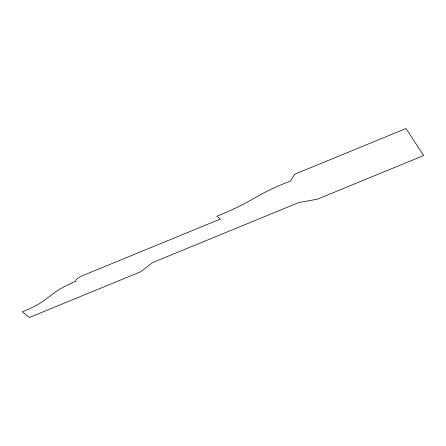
<?xml version="1.0" encoding="UTF-8"?>
<svg xmlns="http://www.w3.org/2000/svg" width="446" height="446" viewBox="0 0 446 446"><rect width="100%" height="100%" fill="white"/><g stroke="black" fill="none" stroke-linecap="round" stroke-linejoin="round"><path stroke-width="0.67" d="M294.622 174.263L290.352 181.193A57.913 13.715 -20.4 0 0 262.125 193.826L250.028 200.572A78.139 18.503 -20.4 0 1 216.84 216.21L220.385 219.036L83.714 275.171A11.05 2.615 -20.4 0 0 75.954 281.214A39.889 9.45 -20.4 0 0 54.228 292.916L43.909 300.637A33.534 7.944 -20.4 0 1 22.3 311.821L29.386 317.48L140.746 271.737L152.387 262.672L298.675 202.584L317.401 199.172L423.7 155.515L405.983 128.52L294.622 174.263"/></g></svg>
